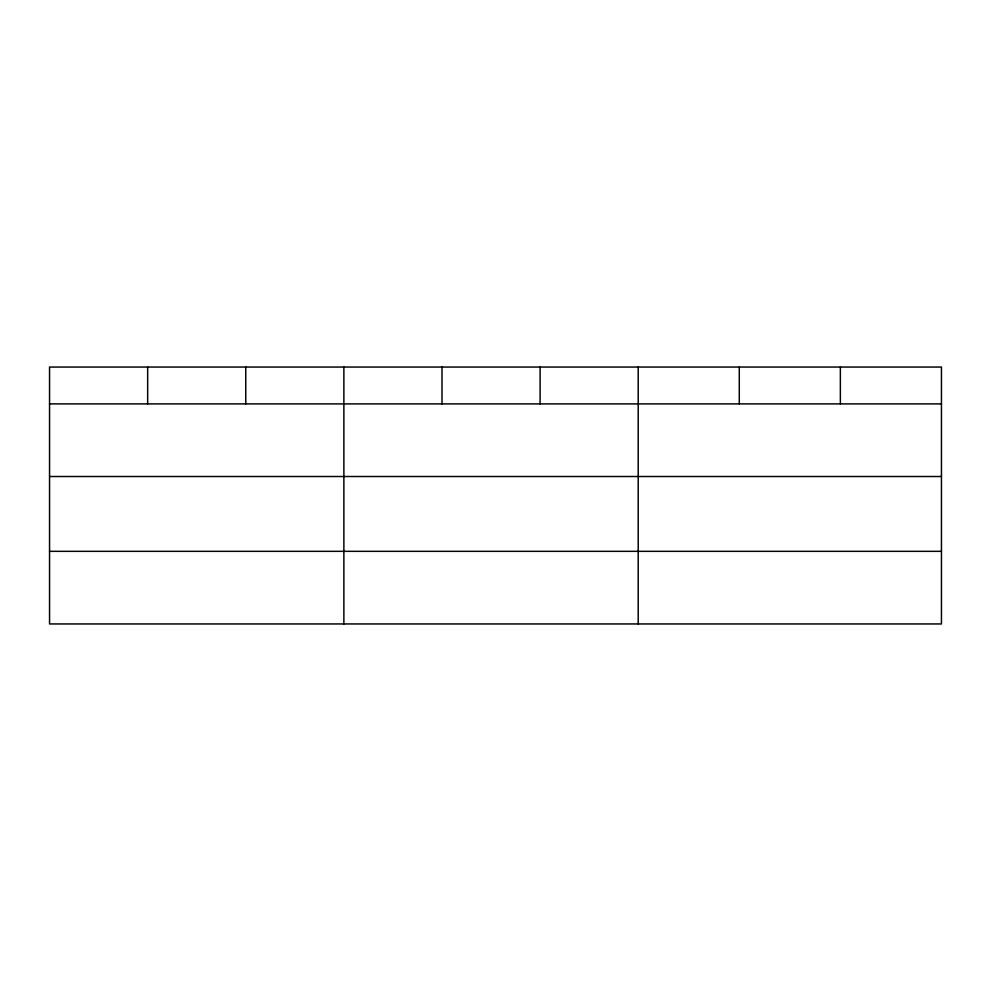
<?xml version="1.0" encoding="UTF-8"?>
<svg xmlns="http://www.w3.org/2000/svg" width="991" height="991" viewBox="0 0 991 991"><rect width="100%" height="100%" fill="white"/><g stroke="black" fill="none" stroke-linecap="round" stroke-linejoin="round"><path stroke-width="1.49" d="M941.45 476.51L941.45 367.054L49.55 367.054L49.55 623.946L941.45 623.946L941.45 476.51L49.55 476.51M49.55 403.894L941.45 403.894M49.55 551.33L941.45 551.33M840.368 367.054L840.368 403.894M739.286 367.054L739.286 403.894M638.204 367.054L638.204 623.946M540.095 367.054L540.095 403.894M441.986 367.054L441.986 403.894M343.877 367.054L343.877 623.946M245.768 367.054L245.768 403.894M147.659 367.054L147.659 403.894"/></g></svg>
